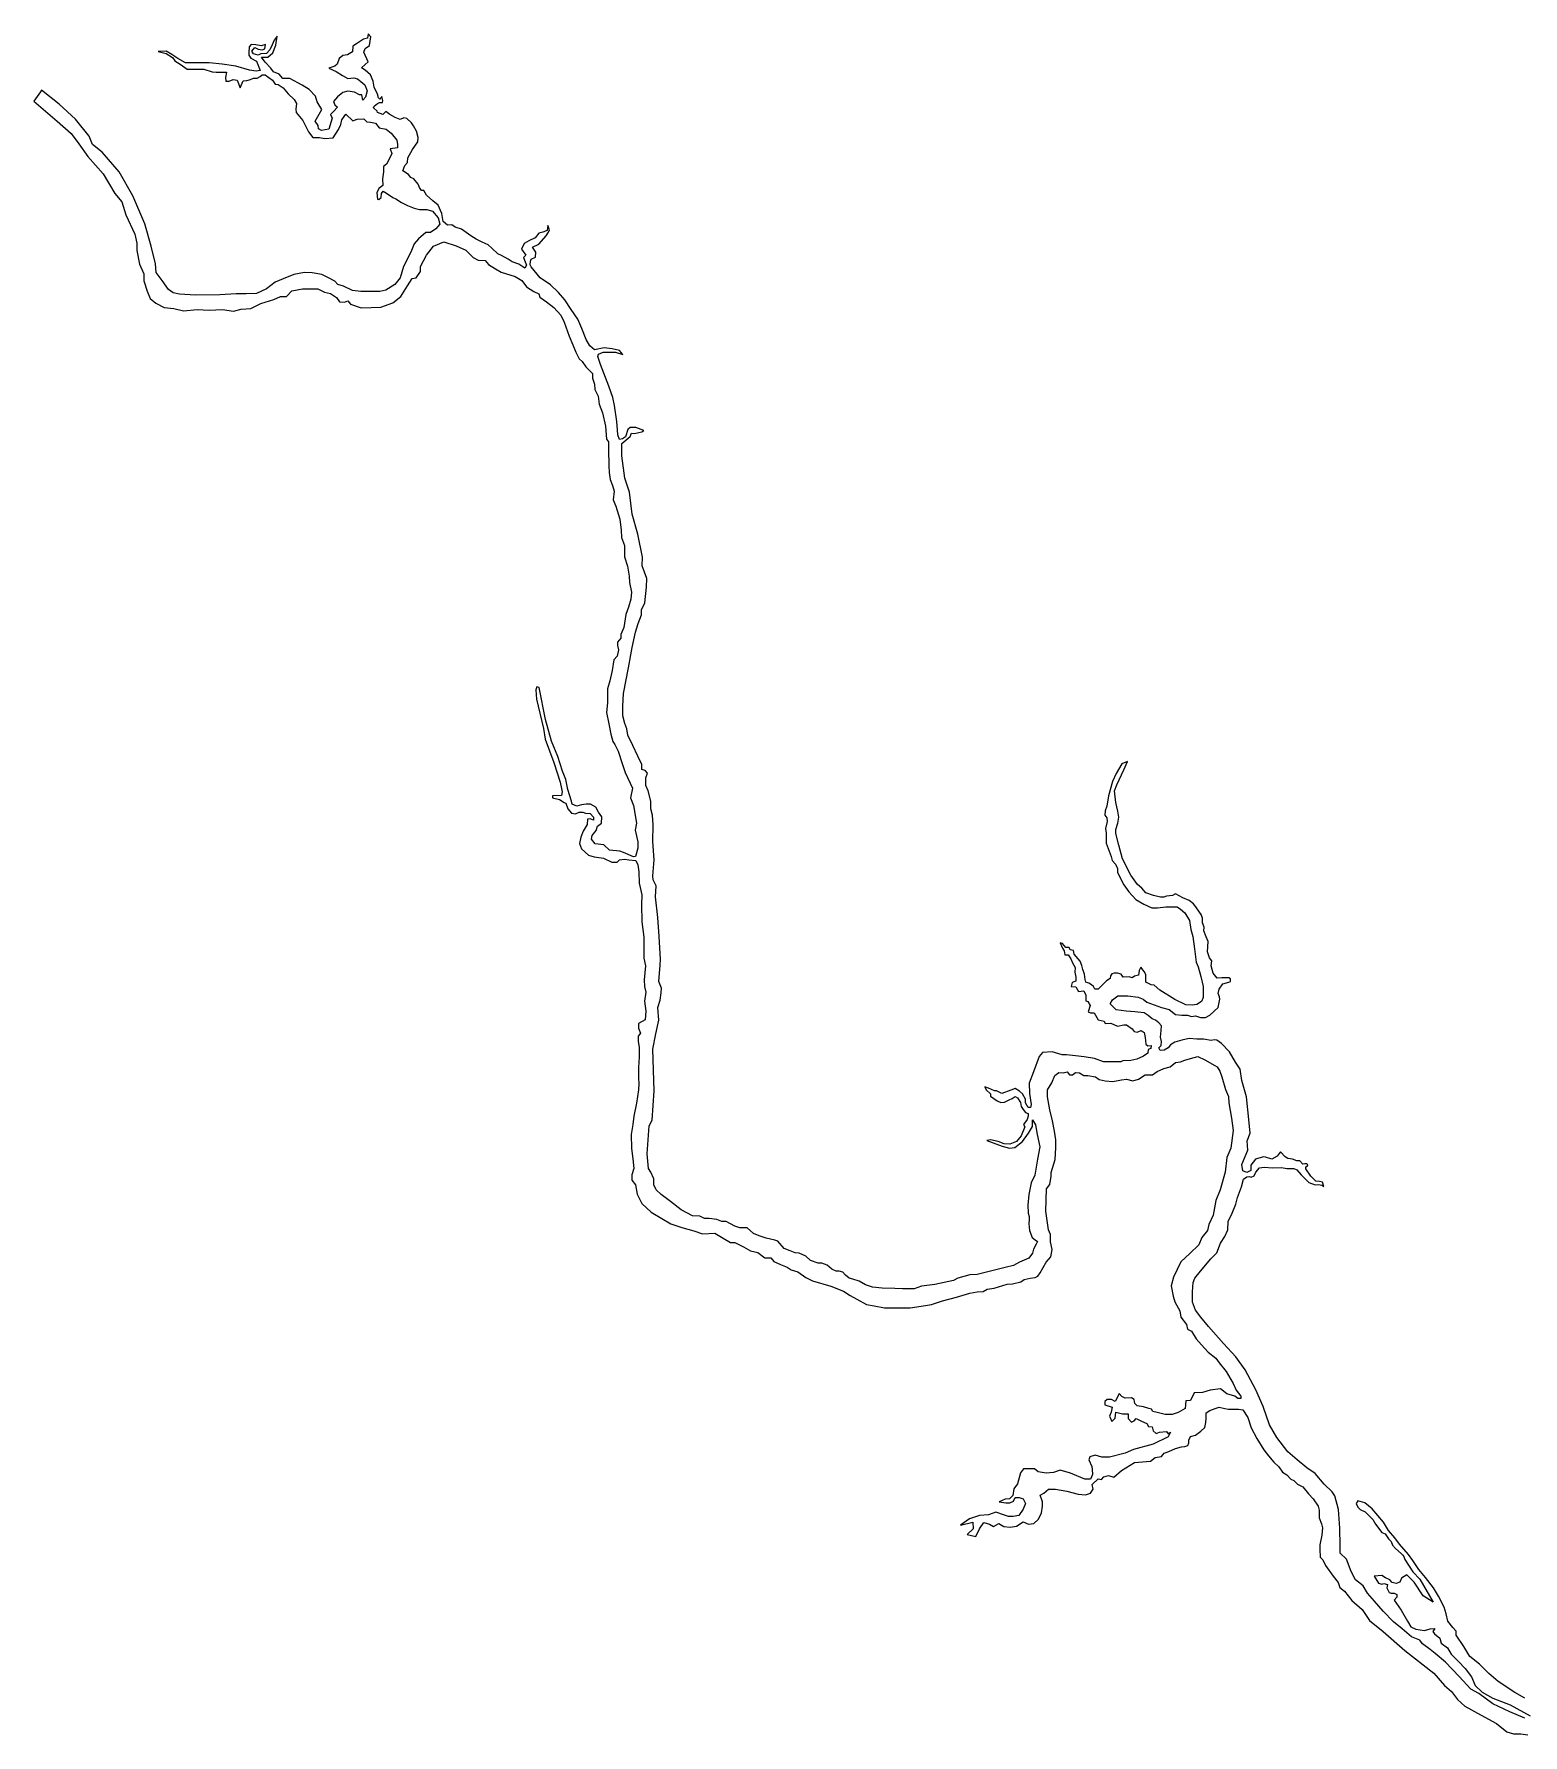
# Model space of a CAD drawing. Header units: inches. Extents: x 2272838 to 2338603, y 13196017 to 13295703.
# Drawn here: x 2272838 to 2285775, y 13280920 to 13295703 of the extents above; entities that cross this region are included whole.
import ezdxf

# ---------------------------------------------------------------- set-up
doc = ezdxf.new("R2010")
doc.units = ezdxf.units.IN
doc.header["$MEASUREMENT"] = 0
doc.layers.add('shoreline04_1', color=7, linetype='Continuous', lineweight=0)

msp = doc.modelspace()

# ---------------------------------------------------------------- linework, layer by layer
at = {"layer": 'shoreline04_1'}
for points in [[(2285792, 13281065), (2285660, 13281120), (2285514, 13281189), (2285390, 13281280), (2285321, 13281319), (2285221, 13281428), (2285102, 13281552), (2285013, 13281627), (2284969, 13281662), (2284902, 13281712), (2284878, 13281745), (2284806, 13281773), (2284726, 13281842), (2284650, 13281903), (2284559, 13281996), (2284485, 13282083), (2284424, 13282153), (2284385, 13282216), (2284320, 13282268), (2284283, 13282341), (2284242, 13282448), (2284187, 13282500), (2284187, 13282563), (2284183, 13282717), (2284172, 13282880), (2284139, 13282997), (2284116, 13283032), (2284048, 13283099), (2283970, 13283192), (2283898, 13283240), (2283814, 13283310), (2283731, 13283381), (2283636, 13283505), (2283573, 13283616), (2283518, 13283774), (2283453, 13283919), (2283362, 13284093), (2283279, 13284206), (2283173, 13284323), (2283043, 13284469), (2282975, 13284551), (2282928, 13284612), (2282904, 13284681), (2282902, 13284770), (2282910, 13284851), (2282923, 13284890), (2282973, 13284950), (2283062, 13285057), (2283114, 13285111), (2283147, 13285194), (2283184, 13285252), (2283210, 13285311), (2283214, 13285383), (2283249, 13285454), (2283281, 13285534), (2283294, 13285591), (2283329, 13285684), (2283346, 13285749), (2283375, 13285771), (2283398, 13285773), (2283414, 13285767), (2283438, 13285780), (2283455, 13285810), (2283485, 13285849), (2283527, 13285854), (2283598, 13285849), (2283678, 13285852), (2283724, 13285843), (2283783, 13285843), (2283811, 13285830), (2283846, 13285789), (2283913, 13285721), (2283969, 13285702), (2283998, 13285704), (2284026, 13285698), (2284045, 13285687), (2284032, 13285724), (2284008, 13285730), (2283976, 13285734), (2283932, 13285776), (2283887, 13285841), (2283887, 13285858), (2283902, 13285865), (2283904, 13285875), (2283898, 13285884), (2283878, 13285884), (2283861, 13285882), (2283835, 13285910), (2283809, 13285910), (2283772, 13285925), (2283731, 13285930), (2283707, 13285943), (2283668, 13285988), (2283657, 13285973), (2283639, 13285949), (2283594, 13285925), (2283537, 13285941), (2283520, 13285943), (2283451, 13285925), (2283411, 13285873), (2283409, 13285825), (2283375, 13285808), (2283340, 13285823), (2283333, 13285877), (2283385, 13286001), (2283377, 13286082), (2283405, 13286149), (2283392, 13286270), (2283372, 13286466), (2283333, 13286607), (2283318, 13286707), (2283277, 13286768), (2283224, 13286857), (2283155, 13286930), (2283114, 13286959), (2283092, 13286961), (2283066, 13286956), (2282999, 13286967), (2282940, 13286967), (2282873, 13286974), (2282810, 13286958), (2282751, 13286941), (2282712, 13286917), (2282693, 13286891), (2282658, 13286872), (2282623, 13286869), (2282612, 13286891), (2282632, 13286911), (2282634, 13286948), (2282625, 13286984), (2282632, 13287041), (2282634, 13287084), (2282612, 13287108), (2282582, 13287132), (2282554, 13287145), (2282519, 13287173), (2282482, 13287195), (2282402, 13287206), (2282328, 13287210), (2282239, 13287221), (2282187, 13287275), (2282208, 13287310), (2282256, 13287343), (2282341, 13287343), (2282430, 13287332), (2282475, 13287314), (2282508, 13287288), (2282571, 13287264), (2282634, 13287241), (2282701, 13287225), (2282755, 13287182), (2282811, 13287175), (2282861, 13287175), (2282894, 13287164), (2282930, 13287171), (2282973, 13287156), (2283016, 13287156), (2283055, 13287176), (2283127, 13287241), (2283140, 13287315), (2283138, 13287334), (2283127, 13287364), (2283135, 13287401), (2283166, 13287449), (2283220, 13287462), (2283233, 13287469), (2283233, 13287490), (2283220, 13287499), (2283159, 13287499), (2283118, 13287497), (2283083, 13287540), (2283066, 13287605), (2283072, 13287649), (2283051, 13287675), (2283033, 13287725), (2283038, 13287816), (2283022, 13287855), (2283003, 13287909), (2283005, 13287940), (2282990, 13287977), (2282990, 13288018), (2282979, 13288050), (2282964, 13288072), (2282933, 13288116), (2282912, 13288144), (2282875, 13288172), (2282820, 13288196), (2282755, 13288231), (2282731, 13288215), (2282677, 13288211), (2282655, 13288200), (2282625, 13288200), (2282564, 13288215), (2282497, 13288239), (2282464, 13288278), (2282425, 13288311), (2282369, 13288391), (2282295, 13288534), (2282262, 13288654), (2282238, 13288754), (2282238, 13288790), (2282256, 13288845), (2282264, 13288895), (2282256, 13288949), (2282238, 13289025), (2282227, 13289125), (2282245, 13289177), (2282308, 13289309), (2282340, 13289381), (2282290, 13289359), (2282240, 13289277), (2282208, 13289205), (2282173, 13289083), (2282160, 13288992), (2282145, 13288951), (2282143, 13288914), (2282160, 13288890), (2282162, 13288858), (2282147, 13288799), (2282152, 13288758), (2282154, 13288717), (2282154, 13288671), (2282197, 13288554), (2282206, 13288521), (2282234, 13288487), (2282252, 13288450), (2282252, 13288415), (2282306, 13288309), (2282351, 13288248), (2282410, 13288180), (2282480, 13288141), (2282551, 13288107), (2282599, 13288107), (2282671, 13288118), (2282731, 13288118), (2282770, 13288118), (2282799, 13288098), (2282838, 13288066), (2282877, 13287998), (2282890, 13287920), (2282907, 13287859), (2282920, 13287753), (2282936, 13287636), (2282953, 13287597), (2282975, 13287512), (2282996, 13287425), (2282996, 13287328), (2282981, 13287293), (2282942, 13287267), (2282899, 13287262), (2282844, 13287265), (2282749, 13287312), (2282619, 13287393), (2282569, 13287436), (2282543, 13287438), (2282499, 13287462), (2282499, 13287497), (2282497, 13287529), (2282482, 13287555), (2282454, 13287592), (2282441, 13287564), (2282434, 13287523), (2282399, 13287514), (2282380, 13287501), (2282354, 13287510), (2282300, 13287505), (2282284, 13287531), (2282252, 13287542), (2282245, 13287542), (2282224, 13287542), (2282202, 13287536), (2282191, 13287518), (2282189, 13287494), (2282156, 13287473), (2282122, 13287438), (2282095, 13287414), (2282085, 13287401), (2282054, 13287401), (2282043, 13287425), (2282026, 13287440), (2282002, 13287453), (2281976, 13287462), (2281972, 13287486), (2281965, 13287533), (2281950, 13287573), (2281941, 13287607), (2281926, 13287644), (2281909, 13287666), (2281874, 13287705), (2281870, 13287737), (2281841, 13287742), (2281831, 13287764), (2281802, 13287764), (2281774, 13287798), (2281755, 13287805), (2281774, 13287757), (2281789, 13287735), (2281794, 13287701), (2281822, 13287701), (2281846, 13287664), (2281861, 13287629), (2281883, 13287590), (2281881, 13287549), (2281891, 13287505), (2281889, 13287470), (2281859, 13287460), (2281850, 13287425), (2281889, 13287421), (2281913, 13287381), (2281959, 13287386), (2281978, 13287349), (2281976, 13287299), (2281993, 13287293), (2282015, 13287260), (2281996, 13287206), (2282017, 13287197), (2282050, 13287195), (2282083, 13287136), (2282135, 13287123), (2282146, 13287104), (2282193, 13287106), (2282252, 13287080), (2282306, 13287091), (2282330, 13287091), (2282380, 13287056), (2282397, 13287034), (2282423, 13287028), (2282456, 13287041), (2282484, 13287026), (2282493, 13286982), (2282497, 13286924), (2282515, 13286908), (2282543, 13286913), (2282541, 13286887), (2282517, 13286876), (2282515, 13286845), (2282478, 13286819), (2282419, 13286793), (2282369, 13286782), (2282298, 13286780), (2282280, 13286769), (2282237, 13286769), (2282176, 13286769), (2282130, 13286769), (2282052, 13286800), (2281961, 13286813), (2281887, 13286821), (2281809, 13286830), (2281770, 13286830), (2281683, 13286858), (2281601, 13286850), (2281570, 13286815), (2281523, 13286682), (2281484, 13286585), (2281488, 13286496), (2281501, 13286400), (2281497, 13286372), (2281477, 13286374), (2281451, 13286413), (2281451, 13286446), (2281425, 13286491), (2281399, 13286515), (2281362, 13286539), (2281325, 13286524), (2281247, 13286496), (2281201, 13286519), (2281182, 13286519), (2281130, 13286541), (2281099, 13286554), (2281112, 13286526), (2281149, 13286493), (2281147, 13286472), (2281206, 13286430), (2281238, 13286417), (2281269, 13286420), (2281310, 13286439), (2281338, 13286452), (2281362, 13286470), (2281382, 13286457), (2281408, 13286418), (2281416, 13286383), (2281432, 13286357), (2281453, 13286331), (2281475, 13286322), (2281477, 13286298), (2281466, 13286268), (2281436, 13286226), (2281447, 13286205), (2281416, 13286127), (2281373, 13286077), (2281317, 13286053), (2281267, 13286057), (2281215, 13286079), (2281149, 13286092), (2281117, 13286087), (2281251, 13286038), (2281312, 13286020), (2281360, 13286025), (2281425, 13286077), (2281479, 13286151), (2281512, 13286209), (2281514, 13286266), (2281540, 13286222), (2281555, 13286138), (2281577, 13286031), (2281558, 13285923), (2281534, 13285786), (2281503, 13285719), (2281481, 13285618), (2281474, 13285523), (2281476, 13285455), (2281485, 13285427), (2281484, 13285399), (2281481, 13285362), (2281488, 13285304), (2281510, 13285243), (2281536, 13285224), (2281556, 13285208), (2281545, 13285185), (2281521, 13285143), (2281513, 13285108), (2281481, 13285065), (2281401, 13285030), (2281349, 13285000), (2281276, 13284983), (2281137, 13284948), (2281032, 13284922), (2280970, 13284920), (2280865, 13284889), (2280828, 13284870), (2280666, 13284835), (2280548, 13284820), (2280485, 13284796), (2280383, 13284796), (2280318, 13284800), (2280208, 13284804), (2280123, 13284813), (2280062, 13284832), (2280008, 13284865), (2279951, 13284882), (2279921, 13284889), (2279888, 13284917), (2279865, 13284943), (2279834, 13284952), (2279808, 13284952), (2279771, 13284969), (2279728, 13285004), (2279682, 13285019), (2279650, 13285019), (2279584, 13285043), (2279545, 13285082), (2279487, 13285108), (2279452, 13285110), (2279409, 13285127), (2279357, 13285149), (2279302, 13285212), (2279276, 13285219), (2279198, 13285238), (2279139, 13285258), (2279089, 13285279), (2279033, 13285327), (2278970, 13285327), (2278927, 13285342), (2278853, 13285383), (2278814, 13285381), (2278770, 13285401), (2278705, 13285407), (2278664, 13285407), (2278623, 13285429), (2278560, 13285431), (2278462, 13285483), (2278369, 13285555), (2278288, 13285616), (2278243, 13285659), (2278223, 13285702), (2278223, 13285752), (2278197, 13285811), (2278178, 13285844), (2278165, 13285969), (2278184, 13286213), (2278210, 13286263), (2278225, 13286519), (2278214, 13286879), (2278242, 13287014), (2278266, 13287131), (2278258, 13287242), (2278277, 13287305), (2278288, 13287370), (2278290, 13287409), (2278266, 13287467), (2278279, 13287611), (2278281, 13287661), (2278270, 13287858), (2278259, 13288023), (2278238, 13288205), (2278244, 13288299), (2278218, 13288353), (2278214, 13288386), (2278225, 13288525), (2278214, 13288685), (2278218, 13288831), (2278211, 13288915), (2278198, 13288970), (2278198, 13289035), (2278175, 13289124), (2278153, 13289171), (2278153, 13289239), (2278168, 13289280), (2278148, 13289302), (2278118, 13289312), (2278118, 13289354), (2278085, 13289428), (2278040, 13289519), (2277996, 13289608), (2277988, 13289664), (2277972, 13289710), (2277955, 13289777), (2277955, 13289862), (2277959, 13289972), (2278003, 13290194), (2278035, 13290372), (2278063, 13290504), (2278087, 13290580), (2278115, 13290656), (2278115, 13290697), (2278144, 13290758), (2278159, 13290895), (2278163, 13290971), (2278122, 13291080), (2278124, 13291156), (2278085, 13291355), (2278035, 13291529), (2278011, 13291722), (2277972, 13291844), (2277946, 13292037), (2277946, 13292145), (2278017, 13292204), (2278030, 13292234), (2278056, 13292230), (2278093, 13292241), (2278119, 13292245), (2278135, 13292256), (2278067, 13292282), (2278017, 13292282), (2277996, 13292265), (2277976, 13292202), (2277950, 13292184), (2277924, 13292180), (2277911, 13292219), (2277909, 13292263), (2277902, 13292336), (2277881, 13292473), (2277868, 13292543), (2277833, 13292642), (2277761, 13292831), (2277737, 13292899), (2277744, 13292920), (2277783, 13292938), (2277828, 13292938), (2277891, 13292938), (2277954, 13292918), (2277924, 13292953), (2277861, 13292968), (2277791, 13292975), (2277709, 13292957), (2277666, 13292992), (2277635, 13293048), (2277598, 13293142), (2277563, 13293224), (2277505, 13293309), (2277450, 13293393), (2277396, 13293456), (2277325, 13293522), (2277236, 13293584), (2277157, 13293680), (2277149, 13293697), (2277153, 13293728), (2277157, 13293745), (2277196, 13293762), (2277199, 13293808), (2277170, 13293849), (2277225, 13293875), (2277288, 13293949), (2277309, 13293982), (2277316, 13294001), (2277303, 13294040), (2277298, 13293995), (2277259, 13293980), (2277225, 13293973), (2277192, 13293932), (2277138, 13293904), (2277097, 13293882), (2277075, 13293832), (2277110, 13293780), (2277092, 13293760), (2277105, 13293723), (2277118, 13293693), (2277103, 13293669), (2277049, 13293704), (2276992, 13293723), (2276958, 13293745), (2276901, 13293778), (2276869, 13293793), (2276816, 13293841), (2276784, 13293871), (2276732, 13293893), (2276680, 13293921), (2276634, 13293949), (2276552, 13294008), (2276497, 13294023), (2276469, 13294044), (2276430, 13294042), (2276393, 13294073), (2276380, 13294144), (2276350, 13294216), (2276304, 13294253), (2276248, 13294303), (2276224, 13294342), (2276206, 13294342), (2276187, 13294368), (2276176, 13294398), (2276137, 13294444), (2276113, 13294455), (2276093, 13294481), (2276043, 13294515), (2276059, 13294559), (2276083, 13294587), (2276087, 13294626), (2276126, 13294700), (2276174, 13294765), (2276176, 13294802), (2276161, 13294858), (2276135, 13294906), (2276119, 13294932), (2276076, 13294969), (2276052, 13294973), (2276019, 13294960), (2275976, 13294976), (2275930, 13295002), (2275894, 13295028), (2275868, 13295002), (2275822, 13295021), (2275820, 13295032), (2275789, 13295060), (2275794, 13295075), (2275822, 13295099), (2275839, 13295108), (2275865, 13295108), (2275870, 13295125), (2275861, 13295160), (2275844, 13295136), (2275831, 13295147), (2275822, 13295180), (2275794, 13295240), (2275785, 13295293), (2275761, 13295349), (2275715, 13295390), (2275683, 13295408), (2275715, 13295438), (2275741, 13295462), (2275705, 13295544), (2275715, 13295577), (2275754, 13295603), (2275765, 13295679), (2275741, 13295703), (2275737, 13295666), (2275700, 13295659), (2275648, 13295622), (2275607, 13295596), (2275605, 13295549), (2275563, 13295523), (2275520, 13295516), (2275490, 13295490), (2275472, 13295442), (2275453, 13295423), (2275401, 13295405), (2275464, 13295377), (2275518, 13295342), (2275566, 13295316), (2275616, 13295323), (2275648, 13295312), (2275679, 13295290), (2275713, 13295262), (2275733, 13295208), (2275718, 13295154), (2275696, 13295128), (2275687, 13295173), (2275666, 13295173), (2275622, 13295197), (2275564, 13295206), (2275522, 13295195), (2275475, 13295156), (2275440, 13295117), (2275453, 13295086), (2275475, 13295067), (2275440, 13295028), (2275414, 13295004), (2275429, 13294971), (2275399, 13294876), (2275336, 13294863), (2275310, 13294878), (2275307, 13294908), (2275281, 13294945), (2275338, 13295047), (2275299, 13295114), (2275284, 13295164), (2275229, 13295221), (2275168, 13295258), (2275062, 13295316), (2275001, 13295316), (2274967, 13295355), (2274919, 13295375), (2274897, 13295407), (2274847, 13295459), (2274815, 13295503), (2274871, 13295503), (2274912, 13295538), (2274938, 13295607), (2274951, 13295685), (2274925, 13295650), (2274908, 13295609), (2274888, 13295566), (2274858, 13295533), (2274810, 13295531), (2274786, 13295520), (2274745, 13295531), (2274732, 13295555), (2274758, 13295585), (2274786, 13295572), (2274819, 13295564), (2274845, 13295574), (2274849, 13295611), (2274812, 13295601), (2274765, 13295609), (2274726, 13295611), (2274708, 13295590), (2274704, 13295542), (2274706, 13295520), (2274721, 13295492), (2274771, 13295468), (2274802, 13295386), (2274767, 13295381), (2274710, 13295390), (2274593, 13295422), (2274474, 13295442), (2274359, 13295453), (2274270, 13295451), (2274155, 13295451), (2274087, 13295490), (2274037, 13295524), (2273985, 13295555), (2273918, 13295550), (2273987, 13295533), (2274040, 13295500), (2274061, 13295470), (2274107, 13295440), (2274168, 13295396), (2274241, 13295396), (2274313, 13295396), (2274387, 13295375), (2274422, 13295372), (2274480, 13295372), (2274511, 13295372), (2274502, 13295325), (2274506, 13295294), (2274535, 13295294), (2274569, 13295307), (2274602, 13295303), (2274630, 13295234), (2274656, 13295297), (2274687, 13295299), (2274719, 13295307), (2274745, 13295320), (2274778, 13295320), (2274802, 13295334), (2274821, 13295347), (2274847, 13295347), (2274910, 13295303), (2274932, 13295268), (2274960, 13295264), (2275003, 13295234), (2275047, 13295184), (2275099, 13295134), (2275119, 13295099), (2275114, 13295049), (2275116, 13295021), (2275175, 13294952), (2275223, 13294854), (2275262, 13294802), (2275318, 13294802), (2275364, 13294795), (2275436, 13294800), (2275483, 13294873), (2275505, 13294917), (2275514, 13294958), (2275546, 13295006), (2275607, 13294949), (2275646, 13294963), (2275705, 13294967), (2275731, 13294939), (2275761, 13294936), (2275805, 13294928), (2275837, 13294887), (2275898, 13294876), (2275941, 13294841), (2275989, 13294780), (2275996, 13294743), (2275996, 13294715), (2275933, 13294706), (2275948, 13294665), (2275926, 13294620), (2275902, 13294572), (2275874, 13294550), (2275876, 13294505), (2275866, 13294444), (2275868, 13294385), (2275835, 13294361), (2275818, 13294322), (2275822, 13294268), (2275833, 13294266), (2275855, 13294281), (2275857, 13294316), (2275872, 13294337), (2275902, 13294320), (2275955, 13294281), (2275983, 13294270), (2276031, 13294238), (2276083, 13294212), (2276141, 13294190), (2276187, 13294177), (2276250, 13294179), (2276300, 13294164), (2276350, 13294105), (2276365, 13294051), (2276328, 13294010), (2276282, 13293979), (2276243, 13293979), (2276180, 13293923), (2276141, 13293879), (2276111, 13293808), (2276048, 13293682), (2276018, 13293584), (2275972, 13293526), (2275896, 13293476), (2275844, 13293465), (2275679, 13293465), (2275605, 13293473), (2275527, 13293512), (2275479, 13293525), (2275451, 13293554), (2275392, 13293586), (2275340, 13293612), (2275254, 13293627), (2275188, 13293630), (2275095, 13293614), (2275004, 13293575), (2274934, 13293545), (2274858, 13293488), (2274772, 13293447), (2274680, 13293445), (2274594, 13293445), (2274453, 13293436), (2274240, 13293432), (2274101, 13293443), (2274046, 13293453), (2274007, 13293483), (2273952, 13293562), (2273900, 13293629), (2273894, 13293705), (2273855, 13293859), (2273802, 13294052), (2273696, 13294297), (2273577, 13294506), (2273429, 13294677), (2273346, 13294742), (2273316, 13294814), (2273199, 13294964), (2273058, 13295092), (2272903, 13295215), (2272894, 13295201), (2272838, 13295118), (2273038, 13294944), (2273162, 13294838), (2273229, 13294747), (2273307, 13294638), (2273440, 13294488), (2273540, 13294317), (2273601, 13294243), (2273637, 13294130), (2273713, 13293963), (2273731, 13293885), (2273731, 13293822), (2273755, 13293703), (2273792, 13293620), (2273792, 13293559), (2273822, 13293468), (2273846, 13293405), (2273896, 13293364), (2273968, 13293325), (2274054, 13293316), (2274137, 13293297), (2274256, 13293310), (2274361, 13293303), (2274476, 13293308), (2274571, 13293293), (2274638, 13293312), (2274723, 13293316), (2274808, 13293360), (2274921, 13293395), (2274981, 13293423), (2275033, 13293423), (2275077, 13293471), (2275170, 13293488), (2275255, 13293488), (2275303, 13293488), (2275363, 13293460), (2275413, 13293447), (2275465, 13293414), (2275492, 13293375), (2275535, 13293371), (2275565, 13293384), (2275587, 13293354), (2275680, 13293323), (2275767, 13293325), (2275852, 13293330), (2275956, 13293367), (2276026, 13293423), (2276082, 13293514), (2276123, 13293579), (2276158, 13293584), (2276195, 13293638), (2276195, 13293682), (2276247, 13293781), (2276310, 13293860), (2276399, 13293896), (2276505, 13293862), (2276590, 13293823), (2276655, 13293760), (2276698, 13293736), (2276759, 13293734), (2276787, 13293699), (2276848, 13293662), (2276898, 13293632), (2277018, 13293595), (2277076, 13293560), (2277117, 13293506), (2277180, 13293465), (2277224, 13293445), (2277233, 13293415), (2277291, 13293376), (2277354, 13293326), (2277415, 13293259), (2277445, 13293198), (2277489, 13293076), (2277521, 13293002), (2277545, 13292939), (2277576, 13292881), (2277602, 13292857), (2277632, 13292809), (2277689, 13292751), (2277689, 13292712), (2277708, 13292659), (2277710, 13292612), (2277741, 13292555), (2277749, 13292486), (2277778, 13292410), (2277804, 13292295), (2277812, 13292182), (2277830, 13292158), (2277830, 13292095), (2277830, 13292045), (2277832, 13291997), (2277832, 13291950), (2277836, 13291891), (2277845, 13291832), (2277863, 13291780), (2277880, 13291730), (2277871, 13291654), (2277893, 13291598), (2277928, 13291487), (2277939, 13291392), (2277941, 13291327), (2277969, 13291257), (2277969, 13291159), (2277995, 13291077), (2278008, 13290990), (2278013, 13290936), (2278030, 13290851), (2278023, 13290790), (2278002, 13290721), (2277980, 13290658), (2277963, 13290545), (2277937, 13290484), (2277937, 13290452), (2277908, 13290417), (2277908, 13290389), (2277915, 13290350), (2277906, 13290295), (2277876, 13290265), (2277861, 13290170), (2277841, 13290081), (2277820, 13290011), (2277820, 13289946), (2277820, 13289890), (2277811, 13289807), (2277831, 13289707), (2277850, 13289618), (2277867, 13289555), (2277885, 13289527), (2277913, 13289471), (2277948, 13289362), (2277974, 13289286), (2278039, 13289149), (2278020, 13289065), (2278046, 13288997), (2278072, 13288845), (2278061, 13288782), (2278083, 13288683), (2278085, 13288628), (2278065, 13288555), (2278046, 13288552), (2277961, 13288589), (2277928, 13288600), (2277839, 13288611), (2277790, 13288656), (2277714, 13288665), (2277683, 13288706), (2277687, 13288737), (2277722, 13288780), (2277733, 13288819), (2277768, 13288843), (2277772, 13288900), (2277742, 13288939), (2277720, 13288982), (2277674, 13289008), (2277635, 13289008), (2277594, 13289004), (2277553, 13288991), (2277514, 13289008), (2277509, 13289036), (2277475, 13289136), (2277459, 13289223), (2277431, 13289295), (2277388, 13289425), (2277333, 13289557), (2277281, 13289746), (2277227, 13290024), (2277207, 13290028), (2277199, 13290004), (2277203, 13289922), (2277264, 13289668), (2277279, 13289575), (2277355, 13289371), (2277410, 13289201), (2277427, 13289117), (2277420, 13289086), (2277342, 13289082), (2277342, 13289064), (2277405, 13289051), (2277444, 13289023), (2277459, 13289019), (2277477, 13288969), (2277507, 13288930), (2277544, 13288926), (2277575, 13288941), (2277605, 13288941), (2277631, 13288930), (2277670, 13288928), (2277700, 13288897), (2277698, 13288869), (2277670, 13288882), (2277646, 13288878), (2277644, 13288834), (2277609, 13288776), (2277588, 13288724), (2277577, 13288669), (2277594, 13288620), (2277657, 13288567), (2277705, 13288552), (2277787, 13288541), (2277857, 13288505), (2277905, 13288505), (2277924, 13288526), (2277968, 13288531), (2278007, 13288526), (2278067, 13288520), (2278083, 13288481), (2278094, 13288422), (2278096, 13288322), (2278120, 13288220), (2278117, 13288138), (2278118, 13287988), (2278135, 13287853), (2278135, 13287760), (2278135, 13287671), (2278150, 13287604), (2278139, 13287482), (2278142, 13287424), (2278155, 13287376), (2278142, 13287298), (2278155, 13287209), (2278148, 13287135), (2278090, 13287102), (2278090, 13287063), (2278107, 13287020), (2278087, 13286994), (2278087, 13286946), (2278096, 13286898), (2278096, 13286814), (2278090, 13286720), (2278090, 13286627), (2278094, 13286581), (2278090, 13286527), (2278072, 13286410), (2278049, 13286297), (2278040, 13286225), (2278025, 13286138), (2278029, 13286017), (2278040, 13285928), (2278049, 13285843), (2278033, 13285789), (2278033, 13285741), (2278064, 13285700), (2278079, 13285620), (2278120, 13285539), (2278199, 13285463), (2278292, 13285407), (2278370, 13285363), (2278468, 13285331), (2278572, 13285301), (2278646, 13285275), (2278752, 13285281), (2278826, 13285238), (2278889, 13285201), (2278926, 13285199), (2279002, 13285162), (2279063, 13285127), (2279126, 13285114), (2279189, 13285068), (2279241, 13285068), (2279267, 13285036), (2279325, 13285008), (2279382, 13284986), (2279417, 13284962), (2279473, 13284945), (2279545, 13284897), (2279603, 13284867), (2279762, 13284819), (2279872, 13284778), (2279929, 13284739), (2279988, 13284706), (2280072, 13284661), (2280139, 13284648), (2280226, 13284632), (2280333, 13284632), (2280450, 13284632), (2280585, 13284652), (2280637, 13284661), (2280732, 13284693), (2280854, 13284724), (2280969, 13284759), (2281032, 13284772), (2281084, 13284774), (2281118, 13284795), (2281181, 13284804), (2281294, 13284837), (2281340, 13284841), (2281412, 13284858), (2281442, 13284878), (2281492, 13284891), (2281535, 13284895), (2281559, 13284908), (2281579, 13284935), (2281633, 13285030), (2281672, 13285076), (2281683, 13285139), (2281670, 13285206), (2281670, 13285269), (2281652, 13285310), (2281641, 13285390), (2281628, 13285473), (2281635, 13285666), (2281665, 13285703), (2281676, 13285775), (2281676, 13285809), (2281709, 13285920), (2281717, 13286024), (2281717, 13286092), (2281704, 13286168), (2281687, 13286257), (2281663, 13286354), (2281643, 13286465), (2281643, 13286526), (2281682, 13286587), (2281706, 13286650), (2281741, 13286678), (2281780, 13286673), (2281813, 13286684), (2281834, 13286658), (2281860, 13286656), (2281886, 13286678), (2281923, 13286673), (2281958, 13286650), (2281995, 13286650), (2282062, 13286639), (2282091, 13286617), (2282145, 13286604), (2282210, 13286600), (2282286, 13286613), (2282329, 13286619), (2282386, 13286604), (2282434, 13286619), (2282492, 13286658), (2282557, 13286658), (2282596, 13286687), (2282655, 13286713), (2282709, 13286728), (2282755, 13286763), (2282798, 13286769), (2282837, 13286784), (2282885, 13286800), (2282950, 13286815), (2283011, 13286787), (2283096, 13286737), (2283117, 13286726), (2283141, 13286689), (2283159, 13286639), (2283191, 13286531), (2283215, 13286468), (2283219, 13286413), (2283241, 13286279), (2283256, 13286172), (2283237, 13286020), (2283202, 13285938), (2283187, 13285812), (2283144, 13285658), (2283107, 13285564), (2283083, 13285436), (2283046, 13285356), (2283035, 13285304), (2282985, 13285243), (2282959, 13285180), (2282879, 13285104), (2282801, 13285033), (2282770, 13284965), (2282738, 13284898), (2282718, 13284822), (2282736, 13284733), (2282751, 13284685), (2282792, 13284605), (2282801, 13284551), (2282851, 13284486), (2282860, 13284446), (2282894, 13284429), (2282936, 13284362), (2282981, 13284310), (2283038, 13284247), (2283105, 13284195), (2283135, 13284153), (2283196, 13284080), (2283257, 13283975), (2283283, 13283915), (2283322, 13283865), (2283322, 13283845), (2283298, 13283845), (2283270, 13283865), (2283201, 13283886), (2283146, 13283928), (2283057, 13283915), (2282990, 13283897), (2282918, 13283893), (2282886, 13283828), (2282845, 13283823), (2282840, 13283756), (2282779, 13283721), (2282727, 13283704), (2282667, 13283706), (2282595, 13283721), (2282558, 13283732), (2282547, 13283752), (2282523, 13283758), (2282478, 13283773), (2282423, 13283780), (2282402, 13283802), (2282397, 13283836), (2282373, 13283851), (2282317, 13283847), (2282290, 13283861), (2282265, 13283888), (2282252, 13283856), (2282230, 13283817), (2282200, 13283836), (2282163, 13283836), (2282141, 13283819), (2282141, 13283788), (2282206, 13283769), (2282196, 13283726), (2282183, 13283691), (2282202, 13283643), (2282230, 13283673), (2282236, 13283725), (2282295, 13283710), (2282343, 13283710), (2282343, 13283671), (2282374, 13283637), (2282397, 13283650), (2282415, 13283669), (2282460, 13283647), (2282508, 13283626), (2282522, 13283601), (2282553, 13283597), (2282563, 13283562), (2282589, 13283540), (2282618, 13283551), (2282678, 13283558), (2282693, 13283537), (2282712, 13283552), (2282691, 13283511), (2282562, 13283446), (2282391, 13283400), (2282317, 13283370), (2282183, 13283335), (2282117, 13283335), (2282057, 13283352), (2282011, 13283337), (2282002, 13283311), (2282028, 13283252), (2282033, 13283228), (2282035, 13283183), (2282018, 13283144), (2281968, 13283144), (2281844, 13283196), (2281755, 13283222), (2281696, 13283202), (2281631, 13283196), (2281562, 13283207), (2281531, 13283233), (2281486, 13283233), (2281434, 13283233), (2281408, 13283198), (2281384, 13283102), (2281351, 13283059), (2281343, 13283000), (2281314, 13282972), (2281277, 13282970), (2281225, 13282946), (2281282, 13282937), (2281317, 13282937), (2281347, 13282952), (2281364, 13282985), (2281397, 13282985), (2281432, 13282972), (2281451, 13282931), (2281432, 13282883), (2281395, 13282827), (2281345, 13282818), (2281304, 13282818), (2281269, 13282831), (2281195, 13282855), (2281130, 13282833), (2281052, 13282826), (2280965, 13282798), (2280889, 13282744), (2280996, 13282769), (2280998, 13282710), (2280946, 13282661), (2281022, 13282645), (2281052, 13282711), (2281089, 13282766), (2281141, 13282751), (2281173, 13282733), (2281221, 13282759), (2281265, 13282733), (2281319, 13282725), (2281373, 13282735), (2281432, 13282772), (2281479, 13282751), (2281525, 13282759), (2281564, 13282794), (2281590, 13282851), (2281599, 13282909), (2281599, 13282946), (2281581, 13283005), (2281612, 13283022), (2281651, 13283057), (2281714, 13283055), (2281811, 13283039), (2281909, 13283013), (2281974, 13283007), (2282018, 13283022), (2282039, 13283057), (2282031, 13283096), (2282085, 13283146), (2282113, 13283139), (2282133, 13283163), (2282174, 13283174), (2282220, 13283161), (2282287, 13283218), (2282400, 13283287), (2282539, 13283298), (2282578, 13283331), (2282634, 13283341), (2282656, 13283370), (2282699, 13283383), (2282756, 13283409), (2282808, 13283424), (2282838, 13283426), (2282864, 13283435), (2282871, 13283459), (2282871, 13283483), (2282886, 13283515), (2282929, 13283524), (2282977, 13283559), (2283010, 13283591), (2283020, 13283635), (2283023, 13283674), (2283023, 13283719), (2283055, 13283741), (2283101, 13283756), (2283135, 13283769), (2283185, 13283758), (2283216, 13283752), (2283251, 13283750), (2283303, 13283750), (2283342, 13283745), (2283383, 13283680), (2283413, 13283589), (2283461, 13283496), (2283522, 13283398), (2283563, 13283346), (2283609, 13283290), (2283652, 13283251), (2283685, 13283203), (2283724, 13283181), (2283757, 13283144), (2283785, 13283131), (2283815, 13283099), (2283861, 13283077), (2283911, 13283016), (2283952, 13282971), (2283995, 13282908), (2284004, 13282873), (2284004, 13282808), (2284024, 13282756), (2284032, 13282721), (2284028, 13282656), (2284011, 13282573), (2284011, 13282536), (2284013, 13282465), (2284037, 13282441), (2284058, 13282393), (2284126, 13282300), (2284169, 13282246), (2284184, 13282200), (2284224, 13282170), (2284289, 13282089), (2284378, 13282011), (2284441, 13281916), (2284560, 13281818), (2284747, 13281655), (2284999, 13281458), (2285094, 13281349), (2285153, 13281297), (2285205, 13281228), (2285270, 13281171), (2285411, 13281093), (2285544, 13281019), (2285633, 13280948), (2285691, 13280930), (2285756, 13280930), (2285817, 13280920)], [(2285790, 13281241), (2285703, 13281289), (2285560, 13281384), (2285479, 13281454), (2285397, 13281536), (2285314, 13281602), (2285262, 13281688), (2285195, 13281788), (2285195, 13281823), (2285164, 13281855), (2285123, 13281908), (2285108, 13281973), (2285091, 13282031), (2285041, 13282125), (2284997, 13282198), (2284928, 13282287), (2284869, 13282359), (2284817, 13282437), (2284780, 13282489), (2284702, 13282578), (2284661, 13282632), (2284606, 13282698), (2284563, 13282769), (2284513, 13282826), (2284463, 13282886), (2284400, 13282936), (2284341, 13282954), (2284324, 13282932), (2284339, 13282899), (2284359, 13282878), (2284404, 13282860), (2284469, 13282791), (2284493, 13282752), (2284548, 13282680), (2284578, 13282667), (2284606, 13282624), (2284628, 13282600), (2284641, 13282570), (2284667, 13282541), (2284717, 13282496), (2284730, 13282483), (2284739, 13282470), (2284747, 13282446), (2284819, 13282337), (2284878, 13282274), (2284993, 13282073), (2284906, 13282130), (2284830, 13282248), (2284765, 13282311), (2284719, 13282283), (2284706, 13282248), (2284674, 13282235), (2284637, 13282246), (2284617, 13282268), (2284580, 13282285), (2284548, 13282307), (2284483, 13282300), (2284520, 13282240), (2284548, 13282229), (2284565, 13282237), (2284598, 13282227), (2284593, 13282198), (2284611, 13282157), (2284630, 13282151), (2284656, 13282151), (2284678, 13282142), (2284678, 13282116), (2284656, 13282092), (2284715, 13282003), (2284771, 13281910), (2284800, 13281860), (2284843, 13281838), (2284919, 13281827), (2284969, 13281842), (2285010, 13281845), (2284991, 13281818), (2285006, 13281799), (2285052, 13281760), (2285065, 13281719), (2285119, 13281677), (2285151, 13281623), (2285214, 13281558), (2285273, 13281497), (2285327, 13281426), (2285358, 13281350), (2285421, 13281291), (2285514, 13281241), (2285664, 13281183), (2285838, 13281085)]]:
    msp.add_lwpolyline(points, dxfattribs=at)

doc.saveas('drawing.dxf')
